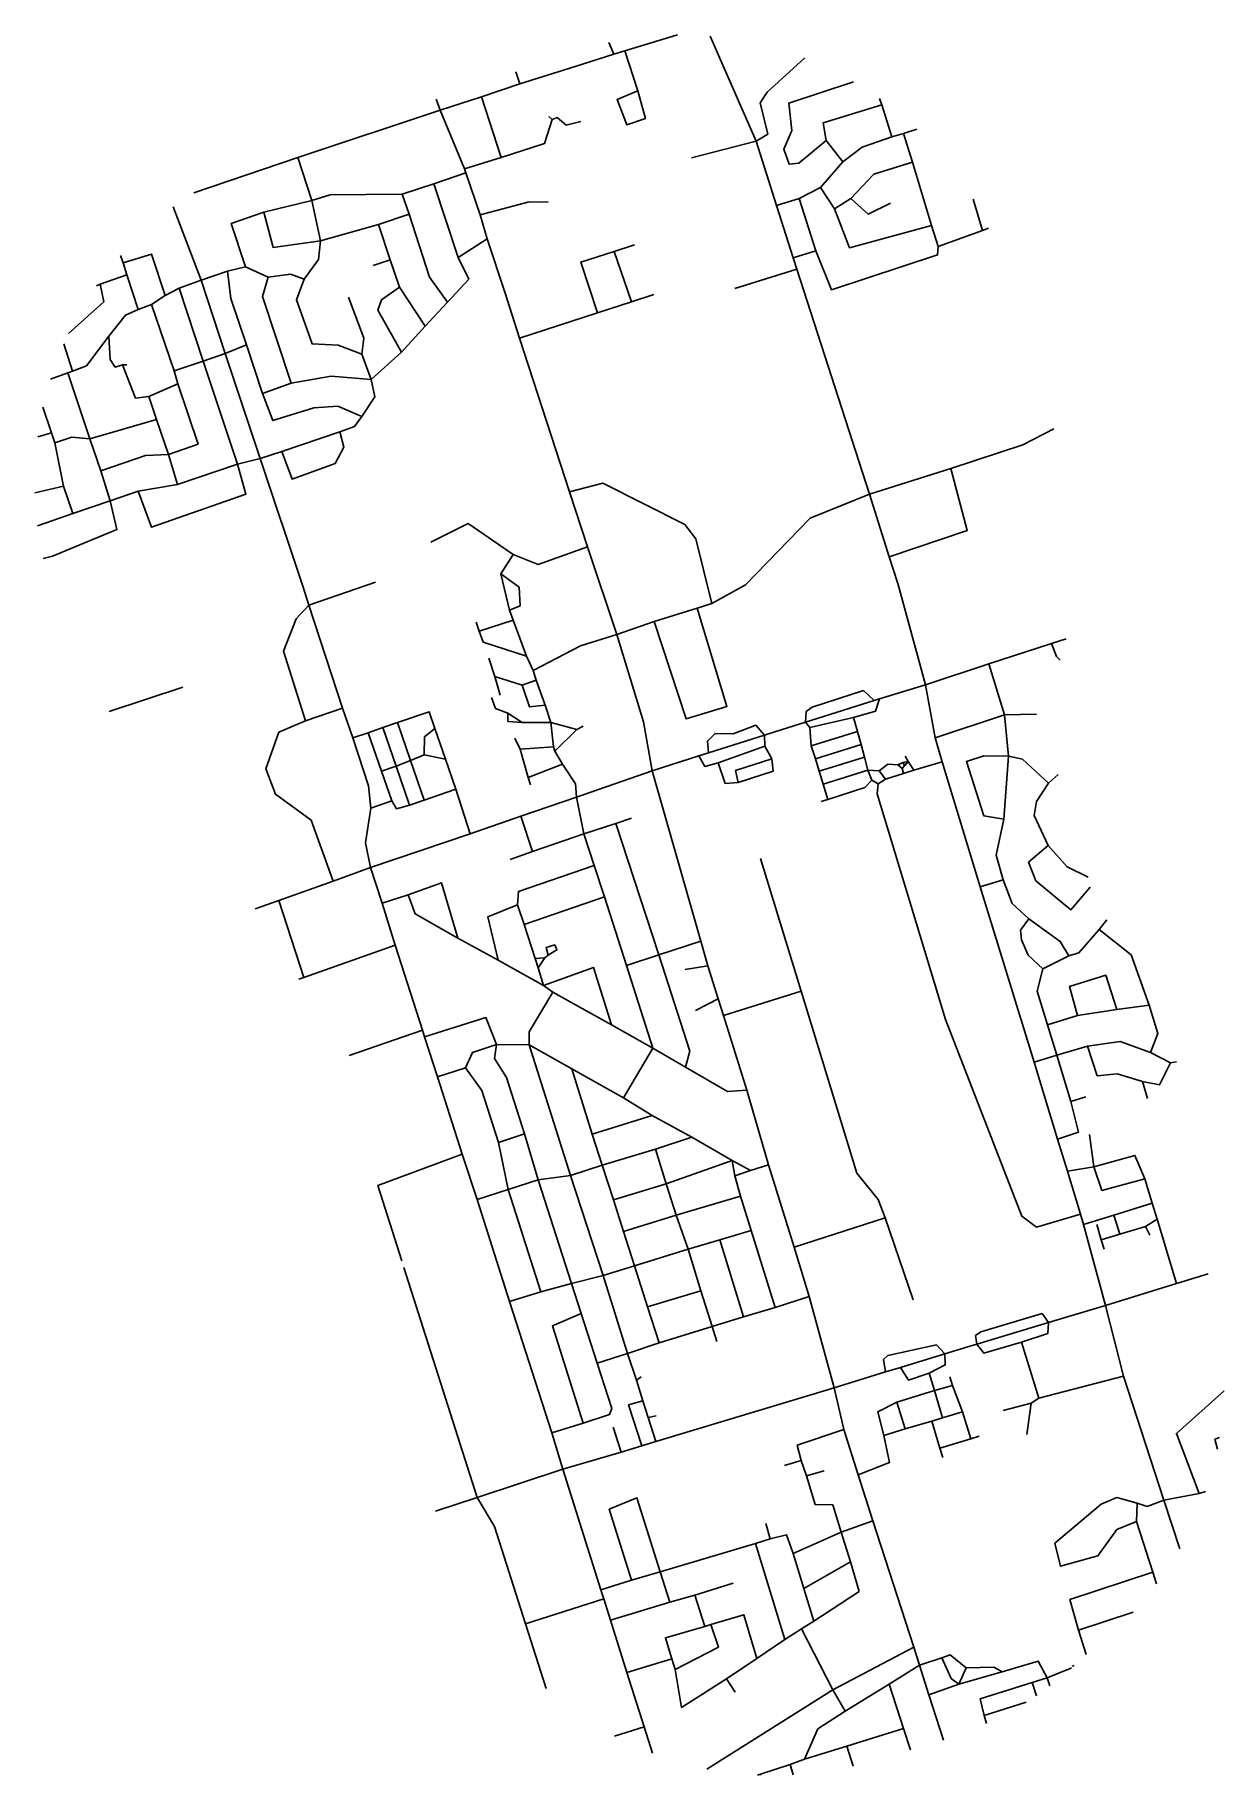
# Model space of a CAD drawing. Header units: metres. Extents: x 636553 to 640025, y 4844368 to 4849447.
import ezdxf

# ---------------------------------------------------------------- set-up
doc = ezdxf.new("R2010")
doc.units = ezdxf.units.M

msp = doc.modelspace()

# ---------------------------------------------------------------- linework, layer by layer
at = {"layer": 'ROADS'}
for points in [[(638242.6, 4849390.8), (638228, 4849424.8)], [(638275.5, 4849400.1), (638428.9, 4849447.1)], [(638585.6, 4849303.2), (638524.3, 4849443.5)], [(638129.8, 4849354.1), (638242.6, 4849390.8)], [(638242.6, 4849390.8), (638275.5, 4849400.1)], [(638275.5, 4849400.1), (638312.5, 4849283.8)], [(638658, 4849137), (638692.7, 4849157.5), (638670.3, 4849248.5), (638690.5, 4849279.6), (638800.2, 4849380.1)], [(637968.8, 4849303.5), (637956.6, 4849339.2)], [(637968.8, 4849303.5), (638129.8, 4849354.1)], [(637736.4, 4849227.3), (637857, 4849266.5)], [(637857, 4849266.5), (637968.8, 4849303.5)], [(637913.9, 4849089.1), (637857, 4849266.5)], [(638312.5, 4849283.8), (638335, 4849202.9), (638281.3, 4849183.9), (638252.3, 4849258.3), (638312.5, 4849283.8)], [(638658, 4849137), (638585.6, 4849303.2)], [(638863.2, 4849138.4), (638782.8, 4849072.5), (638754.7, 4849069.2), (638739.1, 4849113.2), (638762.7, 4849168.1), (638753.3, 4849247.6), (638942.7, 4849309.9)], [(637320.7, 4849088.7), (637736.4, 4849227.3)], [(637736.4, 4849227.3), (637724.3, 4849259.7)], [(637807.2, 4849056.2), (637736.4, 4849227.3)], [(638863.2, 4849138.4), (638853.7, 4849190.1), (639025.4, 4849243.1)], [(639018.2, 4849261), (639025.4, 4849243.1)], [(639025.4, 4849243.1), (639054.9, 4849149.3)], [(637913.9, 4849089.1), (638040.2, 4849129.8), (638063.1, 4849200.2)], [(638063.1, 4849200.2), (638052.9, 4849209)], [(638063.1, 4849200.2), (638077.2, 4849206.2), (638103.5, 4849183.2), (638146.8, 4849194)], [(639088.9, 4849159), (639127.5, 4849171.6)], [(638658, 4849137), (638469.8, 4849088.4)], [(638718.2, 4848948.9), (638658, 4849137)], [(638911, 4849076.5), (638863.2, 4849138.4)], [(638911, 4849076.5), (638967.6, 4849119.4), (639054.9, 4849149.3)], [(639054.9, 4849149.3), (639088.9, 4849159)], [(639114.4, 4849074.9), (639088.9, 4849159)], [(637016.7, 4848985.8), (637320.7, 4849088.7)], [(637360.9, 4848963.6), (637320.7, 4849088.7)], [(637807.2, 4849056.2), (637913.9, 4849089.1)], [(638845.8, 4849001.5), (638911, 4849076.5)], [(638934.6, 4848969.1), (639002.1, 4849040.3), (639114.4, 4849074.9)], [(639170.7, 4848891), (639114.4, 4849074.9)], [(637625.3, 4848982.1), (637717.4, 4849012.3)], [(637717.4, 4849012.3), (637811.1, 4849043.9)], [(637788.6, 4848797.6), (637717.4, 4849012.3)], [(637811.1, 4849043.9), (637807.2, 4849056.2)], [(637852.5, 4848921.7), (637811.1, 4849043.9)], [(637221.5, 4848929.9), (637360.9, 4848963.6)], [(637360.9, 4848963.6), (637414.9, 4848980.3), (637625.3, 4848982.1)], [(637386.9, 4848845.4), (637360.9, 4848963.6)], [(637645.1, 4848923.5), (637625.3, 4848982.1)], [(637852.5, 4848921.7), (637996, 4848960), (638051.3, 4848958.8)], [(638718.2, 4848948.9), (638784, 4848969.5)], [(638784, 4848969.5), (638845.8, 4849001.5)], [(638784, 4848969.5), (638833, 4848816.7)], [(638845.8, 4849001.5), (638887, 4848939.6)], [(638887, 4848939.6), (638934.6, 4848969.1)], [(638934.6, 4848969.1), (638985.4, 4848923.8), (639050.8, 4848955.4)], [(639319.4, 4848875.8), (639291.4, 4848966.9)], [(637037.9, 4848731), (636956.4, 4848944.8)], [(637167.2, 4848769.5), (637126.1, 4848896.5), (637221.5, 4848929.9)], [(637221.5, 4848929.9), (637248.5, 4848826.5), (637386.9, 4848845.4)], [(637555.8, 4848893.4), (637645.1, 4848923.5)], [(637757.4, 4848666.4), (637705.2, 4848740.2), (637645.1, 4848923.5)], [(637872.7, 4848851.6), (637852.5, 4848921.7)], [(638766.8, 4848796.2), (638718.2, 4848948.9)], [(638887, 4848939.6), (638930.9, 4848825.5), (639170.7, 4848891)], [(637386.9, 4848845.4), (637555.8, 4848893.4)], [(637590.3, 4848790.3), (637555.8, 4848893.4)], [(639189.9, 4848829.5), (639170.7, 4848891)], [(639189.9, 4848829.5), (639319.4, 4848875.8)], [(639319.4, 4848875.8), (639337.1, 4848883.2)], [(636933.2, 4848686.7), (636892.8, 4848807.3), (636810.4, 4848781.6)], [(637338.6, 4848733.8), (637380.5, 4848790.9), (637386.9, 4848845.4)], [(637788.6, 4848797.6), (637872.7, 4848851.6)], [(637924.9, 4848696.1), (637872.7, 4848851.6)], [(638194.8, 4848635.8), (638146.5, 4848783.6), (638244.1, 4848814.2)], [(638244.1, 4848814.2), (638303.7, 4848833.9)], [(638294.7, 4848668), (638244.1, 4848814.2)], [(638766.8, 4848796.2), (638833, 4848816.7)], [(638833, 4848816.7), (638877.9, 4848702.8), (639188.1, 4848804.8), (639189.9, 4848829.5)], [(636810.4, 4848781.6), (636802.3, 4848803)], [(636821.6, 4848746.6), (636810.4, 4848781.6)], [(637037.9, 4848731), (637114.8, 4848757.5)], [(637114.8, 4848757.5), (637167.2, 4848769.5)], [(637170.3, 4848542.1), (637125.1, 4848677.5), (637114.8, 4848757.5)], [(637167.2, 4848769.5), (637234.2, 4848739.7)], [(637590.3, 4848790.3), (637540.6, 4848774.2)], [(637617.3, 4848710.2), (637590.3, 4848790.3)], [(637757.4, 4848666.4), (637819.5, 4848733.9), (637788.6, 4848797.6)], [(638777.1, 4848763.1), (638595.8, 4848706.4)], [(638777.1, 4848763.1), (638766.8, 4848796.2)], [(638989.6, 4848106.5), (638777.1, 4848763.1)], [(636650.9, 4848575.1), (636753.9, 4848667.8), (636743.6, 4848719.2)], [(636732.3, 4848714), (636743.6, 4848719.2)], [(636743.6, 4848719.2), (636821.6, 4848746.6)], [(636854.8, 4848645.7), (636821.6, 4848746.6)], [(636933.2, 4848686.7), (636973.7, 4848707.3)], [(636973.7, 4848707.3), (637037.9, 4848731)], [(637044.3, 4848494.6), (636973.7, 4848707.3)], [(637108.5, 4848517.2), (637037.9, 4848731)], [(637300.7, 4848430.2), (637217.2, 4848683), (637234.2, 4848739.7)], [(637234.2, 4848739.7), (637299.3, 4848748.8), (637338.6, 4848733.8)], [(637507.3, 4848515.4), (637438.3, 4848541.7), (637361.9, 4848544.9), (637316.2, 4848673.2), (637338.6, 4848733.8)], [(637623.4, 4848520.6), (637553.7, 4848643.8), (637564.3, 4848673.9), (637617.3, 4848710.2)], [(637692.3, 4848596.4), (637617.3, 4848710.2)], [(636854.8, 4848645.7), (636893.4, 4848659.6)], [(636893.4, 4848659.6), (636933.2, 4848686.7)], [(636959.3, 4848465.9), (636893.4, 4848659.6)], [(637507.3, 4848515.4), (637513, 4848562), (637468.4, 4848681.3)], [(637692.3, 4848596.4), (637757.4, 4848666.4)], [(637968, 4848561.7), (637924.9, 4848696.1)], [(638194.8, 4848635.8), (638294.7, 4848668)], [(638294.7, 4848668), (638359.2, 4848689.3)], [(636769.2, 4848567.6), (636817, 4848628.6), (636854.8, 4848645.7)], [(637968, 4848561.7), (638194.8, 4848635.8)], [(636662.8, 4848465.4), (636703.2, 4848481.2), (636769.2, 4848567.6)], [(636809, 4848484), (636787.2, 4848477.4), (636772.9, 4848499.5), (636769.2, 4848567.6)], [(637623.4, 4848520.6), (637692.3, 4848596.4)], [(638113.3, 4848113), (637968, 4848561.7)], [(636662.8, 4848465.4), (636637.3, 4848545.2)], [(637044.3, 4848494.6), (637108.5, 4848517.2)], [(637108.5, 4848517.2), (637170.3, 4848542.1)], [(637210.8, 4848210.9), (637108.5, 4848517.2)], [(637217.5, 4848400.5), (637170.3, 4848542.1)], [(637534.4, 4848441.2), (637507.3, 4848515.4)], [(637534.4, 4848441.2), (637623.4, 4848520.6)], [(636598.2, 4848442.3), (636648.8, 4848460.2)], [(636648.8, 4848460.2), (636662.8, 4848465.4)], [(636713.4, 4848267.7), (636648.8, 4848460.2)], [(636885.3, 4848391.8), (636846.9, 4848386.1), (636809, 4848484)], [(636809, 4848484), (636821.7, 4848483.6)], [(636959.3, 4848465.9), (637044.3, 4848494.6)], [(636970.6, 4848428), (636959.3, 4848465.9)], [(637144.3, 4848193.6), (637044.3, 4848494.6)], [(637300.7, 4848430.2), (637418.1, 4848450.3), (637534.4, 4848441.2)], [(636885.3, 4848391.8), (636970.6, 4848428)], [(636942.9, 4848221.7), (637029.4, 4848252.6), (636970.6, 4848428)], [(637217.5, 4848400.5), (637300.7, 4848430.2)], [(637507.4, 4848332.6), (637436.9, 4848362.9), (637367.5, 4848358.2), (637247, 4848321), (637217.5, 4848400.5)], [(637507.4, 4848332.6), (637545.3, 4848390.7), (637534.4, 4848441.2)], [(636601.2, 4848285.5), (636576.4, 4848360.2)], [(636908.2, 4848323.9), (636885.3, 4848391.8)], [(636713.4, 4848267.7), (636908.2, 4848323.9)], [(636942.9, 4848221.7), (636908.2, 4848323.9)], [(637442.7, 4848288.2), (637486.3, 4848304.2), (637507.4, 4848332.6)], [(636561, 4848273.4), (636601.2, 4848285.5)], [(636611, 4848256.3), (636601.2, 4848285.5)], [(636611, 4848256.3), (636660.5, 4848272.5), (636713.4, 4848267.7)], [(636636.1, 4848130.2), (636611, 4848256.3)], [(636744.9, 4848174.2), (636713.4, 4848267.7)], [(637273.5, 4848230.6), (637303.8, 4848150.2), (637429.6, 4848196), (637455, 4848243.8), (637442.7, 4848288.2)], [(637273.5, 4848230.6), (637442.7, 4848288.2)], [(639226.5, 4848181), (639437, 4848250.2), (639527.6, 4848297)], [(636744.9, 4848174.2), (636876.2, 4848219), (636942.9, 4848221.7)], [(636969.4, 4848134.2), (636942.9, 4848221.7)], [(637144.3, 4848193.6), (637210.8, 4848210.9)], [(637210.8, 4848210.9), (637273.5, 4848230.6)], [(637334.9, 4847837.9), (637210.8, 4848210.9)], [(636773.1, 4848087.4), (636744.9, 4848174.2)], [(636854.3, 4848115.2), (636892.9, 4848010.4), (637169.1, 4848106.7), (637144.3, 4848193.6)], [(636969.4, 4848134.2), (637144.3, 4848193.6)], [(638989.6, 4848106.5), (639226.5, 4848181)], [(639046.9, 4847923.6), (639274.4, 4848000.6), (639226.5, 4848181)], [(636552.6, 4848110.7), (636636.1, 4848130.2)], [(636663.4, 4848050.3), (636636.1, 4848130.2)], [(636773.1, 4848087.4), (636854.3, 4848115.2)], [(636854.3, 4848115.2), (636969.4, 4848134.2)], [(638528.9, 4847787.7), (638482.5, 4847976.1), (638450.1, 4848017.4), (638210.9, 4848138.9), (638113.3, 4848113)], [(638166.4, 4847952.4), (638113.3, 4848113)], [(638627.4, 4847841.5), (638815.9, 4848036), (638989.6, 4848106.5)], [(639046.9, 4847923.6), (638989.6, 4848106.5)], [(636560.3, 4848014.4), (636663.4, 4848050.3)], [(636577.4, 4847918.7), (636604.1, 4847925.9), (636792.2, 4848002.8), (636773.1, 4848087.4)], [(636663.4, 4848050.3), (636773.1, 4848087.4)], [(637949.4, 4847930.3), (637817.7, 4848021.1), (637709.1, 4847966.2)], [(638166.4, 4847952.4), (638022.4, 4847901.6), (637949.4, 4847930.3)], [(638251.6, 4847697.3), (638166.4, 4847952.4)], [(637913, 4847874.2), (637949.4, 4847930.3)], [(639071.5, 4847845.9), (639046.9, 4847923.6)], [(637352.8, 4847782), (637547, 4847850)], [(637938.4, 4847767.9), (637913, 4847874.2)], [(637938.4, 4847767.9), (637969.3, 4847780.2), (637966.1, 4847834.8), (637913, 4847874.2)], [(638528.9, 4847787.7), (638627.4, 4847841.5)], [(639077.1, 4847828.5), (639071.5, 4847845.9)], [(637352.8, 4847782), (637334.9, 4847837.9)], [(639152.3, 4847549.8), (639077.1, 4847828.5)], [(637342.6, 4847444.9), (637278.9, 4847647.8), (637315.8, 4847742.1), (637352.8, 4847782)], [(637451.2, 4847481.6), (637352.8, 4847782)], [(637948.6, 4847739.1), (637849.5, 4847706.5)], [(637948.6, 4847739.1), (637938.4, 4847767.9)], [(637987.6, 4847634), (637948.6, 4847739.1)], [(638360.8, 4847734.3), (638454, 4847451.1), (638573.1, 4847487), (638486.3, 4847773.9)], [(638360.8, 4847734.3), (638486.3, 4847773.9)], [(638486.3, 4847773.9), (638528.9, 4847787.7)], [(637849.5, 4847706.5), (637841, 4847732.5)], [(637849.5, 4847706.5), (637861.5, 4847674.6), (637987.6, 4847634)], [(638251.6, 4847697.3), (638146, 4847664.2), (638007.3, 4847592.2)], [(638251.6, 4847697.3), (638360.8, 4847734.3)], [(638354.5, 4847299), (638329.7, 4847442.1), (638251.6, 4847697.3)], [(639337.2, 4847611.5), (639521, 4847670.5)], [(639521, 4847670.5), (639563.3, 4847684.3)], [(639546.1, 4847622.2), (639535.3, 4847632.8), (639521, 4847670.5)], [(637877.7, 4847627.9), (637895.1, 4847574.5)], [(638007.3, 4847592.2), (637987.6, 4847634)], [(638016.6, 4847563.3), (638007.3, 4847592.2)], [(639152.3, 4847549.8), (639337.2, 4847611.5)], [(639383.2, 4847462.3), (639337.2, 4847611.5)], [(636770, 4847472.1), (636985.1, 4847542.8)], [(637895.1, 4847574.5), (637911.3, 4847519.6)], [(637974.9, 4847549.2), (637895.1, 4847574.5)], [(638016.6, 4847563.3), (637974.9, 4847549.2)], [(637974.9, 4847549.2), (637996.5, 4847485.4), (638042.1, 4847490.9)], [(638042.1, 4847490.9), (638016.6, 4847563.3)], [(639018.8, 4847509.1), (639152.3, 4847549.8)], [(639180.8, 4847395.3), (639152.3, 4847549.8)], [(637933.7, 4847467.1), (637897.4, 4847481.2), (637886.1, 4847512.9)], [(638059.4, 4847439.6), (638042.1, 4847490.9)], [(638802.2, 4847440.8), (638804.8, 4847471.7), (638822, 4847484.4), (638971.4, 4847533.1), (639002.6, 4847504.3)], [(638802.2, 4847440.8), (639002.6, 4847504.3)], [(638942.3, 4847454.9), (639006.5, 4847472.8), (639018.8, 4847509.1)], [(639002.6, 4847504.3), (639018.8, 4847509.1)], [(637423.7, 4846977), (637358.9, 4847155.2), (637255.7, 4847231.1), (637227.1, 4847304.9), (637265, 4847411.6), (637342.6, 4847444.9)], [(637342.6, 4847444.9), (637451.2, 4847481.6)], [(637481.3, 4847394.9), (637451.2, 4847481.6)], [(637611.2, 4847440), (637568.2, 4847425.1)], [(637720.3, 4847422.3), (637703.4, 4847471.3), (637611.2, 4847440)], [(637649.3, 4847329.2), (637611.2, 4847440)], [(637975.6, 4847440.1), (637933.5, 4847443.1), (637933.7, 4847467.1)], [(637975.6, 4847440.1), (637933.7, 4847467.1)], [(638059.4, 4847439.6), (637975.6, 4847440.1)], [(638066.5, 4847369.3), (638059.4, 4847439.6)], [(638059.4, 4847439.6), (638135.1, 4847419.6)], [(638750.3, 4847424.4), (638802.2, 4847440.8)], [(638802.2, 4847440.8), (638814.9, 4847425.3)], [(638814.9, 4847425.3), (638942.3, 4847454.9)], [(638942.3, 4847454.9), (638954.2, 4847413.6)], [(639180.8, 4847395.3), (639383.2, 4847462.3)], [(639383.2, 4847462.3), (639476.7, 4847464.2)], [(639395.1, 4847341.6), (639383.2, 4847462.3)], [(637525.7, 4847410.3), (637481.3, 4847394.9)], [(637533.3, 4847190.1), (637527.2, 4847255.2), (637481.3, 4847394.9)], [(637568.2, 4847425.1), (637525.7, 4847410.3)], [(637564.8, 4847297.8), (637525.7, 4847410.3)], [(637607.1, 4847312.6), (637568.2, 4847425.1)], [(637689, 4847345.7), (637690, 4847397.7), (637720.3, 4847422.3)], [(637751.4, 4847332.5), (637720.3, 4847422.3)], [(637969, 4847361.8), (637954.2, 4847393.9)], [(638070.8, 4847356.4), (638135.1, 4847419.6)], [(638135.1, 4847419.6), (638153.8, 4847429)], [(638519.5, 4847351.5), (638516, 4847385.9), (638538.5, 4847408.3), (638590.8, 4847406.8), (638657.9, 4847432.2), (638683.1, 4847403.2)], [(638519.5, 4847351.5), (638683.1, 4847403.2)], [(638683.1, 4847403.2), (638737.3, 4847420.2)], [(638683.8, 4847371.4), (638683.1, 4847403.2)], [(638737.3, 4847420.2), (638750.3, 4847424.4)], [(638819.4, 4847372.2), (638814.9, 4847425.3)], [(638819.4, 4847372.2), (638954.2, 4847413.6)], [(638954.2, 4847413.6), (638964.5, 4847375.3)], [(639201, 4847325.3), (639180.8, 4847395.3)], [(637649.3, 4847329.2), (637689, 4847345.7)], [(637751.4, 4847332.5), (637689, 4847345.7)], [(637781.4, 4847245.4), (637751.4, 4847332.5)], [(637969, 4847361.8), (638066.5, 4847369.3)], [(637993.2, 4847279.3), (637969, 4847361.8)], [(638070.8, 4847356.4), (638066.5, 4847369.3)], [(638093.4, 4847318.2), (638070.8, 4847356.4)], [(638354.5, 4847299), (638490.8, 4847342.3)], [(638490.8, 4847342.3), (638519.5, 4847351.5)], [(638490.8, 4847342.3), (638508.3, 4847312), (638547.9, 4847322.5)], [(638547.9, 4847322.5), (638683.8, 4847371.4)], [(638605.6, 4847264.8), (638598.3, 4847300.1), (638704.5, 4847333.6)], [(638605.6, 4847264.8), (638708.2, 4847298), (638704.5, 4847333.6)], [(638704.5, 4847333.6), (638683.8, 4847371.4)], [(638831.3, 4847333.8), (638819.4, 4847372.2)], [(638831.3, 4847333.8), (638964.5, 4847375.3)], [(638842.3, 4847297.5), (638831.3, 4847333.8)], [(638842.3, 4847297.5), (638974.2, 4847338.7)], [(638964.5, 4847375.3), (638974.2, 4847338.7)], [(638974.2, 4847338.7), (638984.4, 4847300.7)], [(639102.2, 4847326.6), (639093.5, 4847341.8)], [(639381.1, 4847157.9), (639322.6, 4847167.8), (639272.3, 4847326), (639322.9, 4847342.9), (639395.1, 4847341.6)], [(639381.1, 4847157.9), (639395.1, 4847341.6)], [(639511.7, 4847263.3), (639436.1, 4847332.9), (639395.1, 4847341.6)], [(637564.8, 4847297.8), (637607.1, 4847312.6)], [(637594.9, 4847211.2), (637564.8, 4847297.8)], [(637649.3, 4847329.2), (637607.1, 4847312.6)], [(637646.5, 4847198.6), (637607.1, 4847312.6)], [(637689.2, 4847213.4), (637649.3, 4847329.2)], [(638093.4, 4847318.2), (637993.2, 4847279.3)], [(638134.3, 4847222.3), (638131.3, 4847261), (638093.4, 4847318.2)], [(638134.3, 4847222.3), (638354.5, 4847299)], [(638497.1, 4846801.9), (638354.5, 4847299)], [(638547.9, 4847322.5), (638568, 4847261.6), (638605.6, 4847264.8)], [(638854, 4847259.7), (638842.3, 4847297.5)], [(638854, 4847259.7), (638984.4, 4847300.7)], [(638984.4, 4847300.7), (638996.1, 4847271.6)], [(639017.2, 4847298.7), (638984.4, 4847300.7)], [(639017.2, 4847298.7), (639042.9, 4847318.7), (639071.6, 4847316.3)], [(639035.7, 4847274.4), (639017.2, 4847298.7)], [(639035.7, 4847274.4), (639088.1, 4847290.9)], [(639071.6, 4847316.3), (639087.1, 4847323.2)], [(639084.3, 4847305.7), (639071.6, 4847316.3)], [(639084.3, 4847305.7), (639091.7, 4847313.5)], [(639088.1, 4847290.9), (639084.3, 4847305.7)], [(639087.1, 4847323.2), (639102.2, 4847326.6)], [(639091.7, 4847313.5), (639087.1, 4847323.2)], [(639088.1, 4847290.9), (639118.8, 4847300.6)], [(639091.7, 4847313.5), (639102.2, 4847326.6)], [(639118.8, 4847300.6), (639102.2, 4847326.6)], [(639118.8, 4847300.6), (639201, 4847325.3)], [(639312.7, 4846960.6), (639201, 4847325.3)], [(639511.7, 4847263.3), (639540.4, 4847287.9)], [(637781.4, 4847245.4), (637689.2, 4847213.4)], [(637824, 4847115), (637781.4, 4847245.4)], [(637999.5, 4847258.3), (637993.2, 4847279.3)], [(638868, 4847215.6), (638854, 4847259.7)], [(638868, 4847215.6), (638975.2, 4847250.1), (638996.1, 4847271.6)], [(638996.1, 4847271.6), (639014.2, 4847260.8)], [(639605, 4846005.2), (639476.6, 4845967.5), (639434.3, 4845998.8), (639211.2, 4846572.8), (639011.6, 4847231.8), (639014.2, 4847260.8)], [(639014.2, 4847260.8), (639035.7, 4847274.4)], [(639510.4, 4847081.3), (639470.3, 4847168.5), (639476.3, 4847209.6), (639511.7, 4847263.3)], [(637532.5, 4847016.4), (637518.3, 4847088.5), (637533.3, 4847190.1)], [(637533.3, 4847190.1), (637594.9, 4847211.2)], [(637646.5, 4847198.6), (637608.9, 4847188.4), (637594.9, 4847211.2)], [(637689.2, 4847213.4), (637646.5, 4847198.6)], [(637971.5, 4847166.4), (638134.3, 4847222.3)], [(638154.9, 4847114.8), (638134.3, 4847222.3)], [(638868, 4847215.6), (638847.8, 4847209.1)], [(637824, 4847115), (637971.5, 4847166.4)], [(638005.8, 4847063.2), (637971.5, 4847166.4)], [(638154.9, 4847114.8), (638248.9, 4847145.4)], [(638248.9, 4847145.4), (638294.2, 4847161.2)], [(638374.3, 4846761.8), (638248.9, 4847145.4)], [(639379.1, 4846980.9), (639358.8, 4847052.5), (639381.1, 4847157.9)], [(637532.5, 4847016.4), (637824, 4847115)], [(638005.8, 4847063.2), (638154.9, 4847114.8)], [(638185.1, 4847022.8), (638154.9, 4847114.8)], [(639633.1, 4846959.7), (639577.1, 4846893.4), (639474.8, 4846977.6), (639453.5, 4847032.2), (639510.4, 4847081.3)], [(639627.4, 4846988.2), (639566.5, 4847018.3), (639510.4, 4847081.3)], [(637940.4, 4847039.8), (638005.8, 4847063.2)], [(638790.2, 4846656.1), (638671.5, 4847043)], [(637264.9, 4846920.2), (637423.7, 4846977)], [(637423.7, 4846977), (637532.5, 4847016.4)], [(637566.5, 4846913), (637532.5, 4847016.4)], [(637961.9, 4846908.2), (637964.2, 4846947.1), (638185.1, 4847022.8)], [(638215.2, 4846931.6), (638185.1, 4847022.8)], [(639312.7, 4846960.6), (639379.1, 4846980.9)], [(639454.6, 4846867.2), (639405.9, 4846911.3), (639379.1, 4846980.9)], [(637566.5, 4846913), (637643, 4846937.4)], [(637643, 4846937.4), (637740, 4846972.2), (637787.9, 4846811)], [(637643, 4846937.4), (637663.1, 4846881.8), (637787.9, 4846811)], [(637980.8, 4846850.9), (638215.2, 4846931.6)], [(638280.3, 4846730.9), (638215.2, 4846931.6)], [(639470.3, 4846448.5), (639312.7, 4846960.6)], [(637196.1, 4846896.5), (637264.9, 4846920.2)], [(637337.5, 4846696), (637264.9, 4846920.2)], [(637604.8, 4846789.7), (637566.5, 4846913)], [(637905.5, 4846746.4), (637874.8, 4846872.4), (637961.9, 4846908.2)], [(637980.8, 4846850.9), (637961.9, 4846908.2)], [(638013.3, 4846751.5), (637980.8, 4846850.9)], [(639495.4, 4846720.9), (639452, 4846761.2), (639432.8, 4846805.8), (639430.4, 4846833.8), (639454.6, 4846867.2)], [(639570.9, 4846759.3), (639546.3, 4846800.9), (639454.6, 4846867.2)], [(639570.9, 4846759.3), (639600.6, 4846767.9), (639660, 4846835.9)], [(639660, 4846835.9), (639681.8, 4846864.3)], [(639805.7, 4846614.6), (639752.7, 4846761.6), (639660, 4846835.9)], [(637337.5, 4846696), (637604.8, 4846789.7)], [(637684, 4846542.4), (637604.8, 4846789.7)], [(637787.9, 4846811), (637905.5, 4846746.4)], [(638051.4, 4846761), (638076.6, 4846776.5), (638070.5, 4846791.2), (638045.1, 4846783), (638051.4, 4846761)], [(638374.3, 4846761.8), (638497.1, 4846801.9)], [(638517.5, 4846729.9), (638497.1, 4846801.9)], [(637905.5, 4846746.4), (638037.3, 4846672.5)], [(638013.3, 4846751.5), (638041.6, 4846753.5)], [(638022.3, 4846723.8), (638013.3, 4846751.5)], [(638022.3, 4846723.8), (638041.6, 4846753.5)], [(638037.3, 4846672.5), (638022.3, 4846723.8)], [(638037.3, 4846672.5), (638183.5, 4846725.2), (638235.7, 4846558.1)], [(638041.6, 4846753.5), (638051.4, 4846761)], [(638280.3, 4846730.9), (638374.3, 4846761.8)], [(638357, 4846489.8), (638280.3, 4846730.9)], [(638452.5, 4846434), (638464.9, 4846481.2), (638374.3, 4846761.8)], [(638517.5, 4846729.9), (638451.4, 4846718.9)], [(638547.9, 4846633.1), (638517.5, 4846729.9)], [(639495.4, 4846720.9), (639570.9, 4846759.3)], [(637323.1, 4846691.2), (637337.5, 4846696)], [(638037.3, 4846672.5), (638064.6, 4846653)], [(639509.3, 4846557.2), (639479.1, 4846655.6), (639495.4, 4846720.9)], [(639596.3, 4846584.8), (639573, 4846669.4), (639678.7, 4846702.3), (639711.6, 4846601.9)], [(637995.9, 4846499.7), (637996.2, 4846536.7), (638064.6, 4846653)], [(638064.6, 4846653), (638235.7, 4846558.1)], [(638547.9, 4846633.1), (638480.9, 4846599.3)], [(638562.9, 4846585), (638547.9, 4846633.1)], [(638562.9, 4846585), (638790.2, 4846656.1)], [(639034.9, 4845994.5), (639014.5, 4846048.1), (638952.7, 4846125), (638790.2, 4846656.1)], [(637900.5, 4846500), (637869.6, 4846578.9), (637690.4, 4846523)], [(638630.7, 4846367.2), (638562.9, 4846585)], [(639509.3, 4846557.2), (639596.3, 4846584.8)], [(639596.3, 4846584.8), (639711.6, 4846601.9)], [(639711.6, 4846601.9), (639805.7, 4846614.6)], [(639809.6, 4846476.6), (639830.6, 4846532), (639805.7, 4846614.6)], [(637470.5, 4846468.1), (637684, 4846542.4)], [(637690.4, 4846523), (637684, 4846542.4)], [(637727.8, 4846406), (637690.4, 4846523)], [(638235.7, 4846558.1), (638357, 4846489.8)], [(639536.1, 4846468.7), (639509.3, 4846557.2)], [(637809.5, 4846432), (637830.6, 4846476.7), (637900.5, 4846500)], [(637982.1, 4846239.5), (637929.6, 4846403.5), (637894.7, 4846458.9), (637900.5, 4846500)], [(637900.5, 4846500), (637995.9, 4846499.7)], [(638116.7, 4846117.9), (637995.9, 4846499.7)], [(637995.9, 4846499.7), (638120.4, 4846429.2)], [(638270.7, 4846344.3), (638357, 4846489.8)], [(638357, 4846489.8), (638452.5, 4846434)], [(639470.3, 4846448.5), (639536.1, 4846468.7)], [(639536.1, 4846468.7), (639625.3, 4846495.3)], [(639576.9, 4846334.2), (639536.1, 4846468.7)], [(639625.3, 4846495.3), (639721.4, 4846509), (639809.6, 4846476.6)], [(639625.3, 4846495.3), (639654.2, 4846408.8), (639712, 4846414.9), (639785.8, 4846392.5)], [(639809.6, 4846476.6), (639867.9, 4846446.7)], [(637727.8, 4846406), (637809.5, 4846432)], [(637906.5, 4846214.1), (637857.2, 4846366.2), (637809.5, 4846432)], [(638179.7, 4846239), (638120.4, 4846429.2)], [(638120.4, 4846429.2), (638270.7, 4846344.3)], [(638452.5, 4846434), (638574.7, 4846363.2), (638630.7, 4846367.2)], [(639538.1, 4846223.8), (639470.3, 4846448.5)], [(639785.8, 4846392.5), (639835.4, 4846382.1), (639867.9, 4846446.7)], [(639867.9, 4846446.7), (639885.4, 4846449.7)], [(637800.3, 4846180.2), (637727.8, 4846406)], [(638694.8, 4846149.4), (638630.7, 4846367.2)], [(639785.8, 4846392.5), (639800.6, 4846342.5)], [(638270.7, 4846344.3), (638354.6, 4846293.2)], [(639538.1, 4846223.8), (639599.4, 4846244.8), (639576.9, 4846334.2)], [(639576.9, 4846334.2), (639621, 4846347.5)], [(638179.7, 4846239), (638354.6, 4846293.2)], [(638354.6, 4846293.2), (638470.4, 4846229.3)], [(637906.5, 4846214.1), (637982.1, 4846239.5)], [(638022.2, 4846105.2), (637982.1, 4846239.5)], [(638209.1, 4846147.6), (638179.7, 4846239)], [(638364.4, 4846194.4), (638470.4, 4846229.3)], [(638470.4, 4846229.3), (638588.4, 4846161.4)], [(639567, 4846130.2), (639538.1, 4846223.8)], [(639644.5, 4846142.7), (639631.4, 4846237.2)], [(637624.2, 4845868.4), (637553.9, 4846088.7), (637800.3, 4846180.2)], [(637843.5, 4846047.9), (637800.3, 4846180.2)], [(637934.4, 4846076.6), (637906.5, 4846214.1)], [(638209.1, 4846147.6), (638364.4, 4846194.4)], [(638395.8, 4846093.9), (638364.4, 4846194.4)], [(639644.5, 4846142.7), (639764, 4846176.6), (639792.6, 4846108)], [(638022.2, 4846105.2), (638116.7, 4846117.9)], [(638116.7, 4846117.9), (638209.1, 4846147.6)], [(638211.8, 4845825.6), (638116.7, 4846117.9)], [(638241.9, 4846047.1), (638209.1, 4846147.6)], [(638395.8, 4846093.9), (638588.4, 4846161.4)], [(638588.4, 4846161.4), (638595.7, 4846116.6)], [(638588.4, 4846161.4), (638642, 4846132.4)], [(638595.7, 4846116.6), (638642, 4846132.4)], [(638595.7, 4846116.6), (638612.7, 4846057.9)], [(638642, 4846132.4), (638694.8, 4846149.4)], [(638769.6, 4845908.7), (638694.8, 4846149.4)], [(639567, 4846130.2), (639644.5, 4846142.7)], [(639605, 4846005.2), (639567, 4846130.2)], [(639644.5, 4846142.7), (639667.9, 4846074.5), (639792.6, 4846108)], [(637843.5, 4846047.9), (637934.4, 4846076.6)], [(637934.4, 4846076.6), (638022.2, 4846105.2)], [(638029.5, 4845778.3), (637934.4, 4846076.6)], [(638119.5, 4845802.9), (638022.2, 4846105.2)], [(638241.9, 4846047.1), (638395.8, 4846093.9)], [(638424.7, 4846002.5), (638395.8, 4846093.9)], [(639814.4, 4846036.7), (639792.6, 4846108)], [(637938.7, 4845750.1), (637843.5, 4846047.9)], [(638271.5, 4845954.7), (638241.9, 4846047.1)], [(638424.7, 4846002.5), (638612.7, 4846057.9)], [(638612.7, 4846057.9), (638643.9, 4845957.4)], [(639702.9, 4846001.7), (639814.4, 4846036.7)], [(639828.6, 4845990.8), (639814.4, 4846036.7)], [(638271.5, 4845954.7), (638424.7, 4846002.5)], [(638460, 4845903.1), (638424.7, 4846002.5)], [(638769.6, 4845908.7), (639034.9, 4845994.5)], [(639116.5, 4845755), (639034.9, 4845994.5)], [(639613.9, 4845975.3), (639605, 4846005.2)], [(639613.9, 4845975.3), (639702.9, 4846001.7)], [(639678, 4845738.2), (639613.9, 4845975.3)], [(639652.8, 4845975.2), (639665.9, 4845930.3)], [(639719.7, 4845946.5), (639702.9, 4846001.7)], [(639719.7, 4845946.5), (639794.8, 4845969)], [(639794.8, 4845969), (639828.6, 4845990.8)], [(639794.8, 4845969), (639807.5, 4845944)], [(639885.5, 4845802.9), (639828.6, 4845990.8)], [(638303.4, 4845854.2), (638271.5, 4845954.7)], [(638460, 4845903.1), (638552.1, 4845929.8)], [(638552.1, 4845929.8), (638643.9, 4845957.4)], [(638621.3, 4845705), (638552.1, 4845929.8)], [(638643.9, 4845957.4), (638713.5, 4845732.7)], [(639665.9, 4845930.3), (639719.7, 4845946.5)], [(639665.9, 4845930.3), (639673.9, 4845903)], [(638303.4, 4845854.2), (638460, 4845903.1)], [(638496.7, 4845781.7), (638460, 4845903.1)], [(638813.6, 4845764.5), (638769.6, 4845908.7)], [(637844.4, 4845177.9), (637630.2, 4845849.5)], [(638119.5, 4845802.9), (638211.8, 4845825.6)], [(638211.8, 4845825.6), (638303.4, 4845854.2)], [(638282.4, 4845598.8), (638211.8, 4845825.6)], [(638341.1, 4845734.9), (638303.4, 4845854.2)], [(639885.5, 4845802.9), (639977.7, 4845830.9)], [(637938.7, 4845750.1), (638029.5, 4845778.3)], [(638029.5, 4845778.3), (638119.5, 4845802.9)], [(638147.1, 4845715.4), (638119.5, 4845802.9)], [(638341.1, 4845734.9), (638496.7, 4845781.7)], [(638529.8, 4845677.3), (638496.7, 4845781.7)], [(638713.5, 4845732.7), (638813.6, 4845764.5)], [(638885.9, 4845498), (638813.6, 4845764.5)], [(639678, 4845738.2), (639885.5, 4845802.9)], [(638061.9, 4845366.8), (637938.7, 4845750.1)], [(638153.1, 4845395.5), (638063.8, 4845678.9), (638147.1, 4845715.4)], [(638194.5, 4845570.2), (638147.1, 4845715.4)], [(638374.9, 4845629.5), (638341.1, 4845734.9)], [(638621.3, 4845705), (638713.5, 4845732.7)], [(639302.3, 4845625.5), (639298.7, 4845650.8), (639314.1, 4845661.5), (639493.2, 4845714.9), (639511.5, 4845689.3)], [(639511.5, 4845689.3), (639678, 4845738.2)], [(639730.9, 4845532.6), (639678, 4845738.2)], [(638374.9, 4845629.5), (638529.8, 4845677.3)], [(638529.8, 4845677.3), (638621.3, 4845705)], [(638543.1, 4845633.6), (638529.8, 4845677.3)], [(639302.3, 4845625.5), (639511.5, 4845689.3)], [(639432.7, 4845631.7), (639509.7, 4845656.3), (639511.5, 4845689.3)], [(638282.4, 4845598.8), (638374.9, 4845629.5)], [(639036, 4845544.5), (639030.3, 4845581.1), (639042.4, 4845592.3), (639184.6, 4845623.4), (639209.5, 4845597.1)], [(639209.5, 4845597.1), (639266.5, 4845614.7)], [(639266.5, 4845614.7), (639279.2, 4845618.7)], [(639279.2, 4845618.7), (639302.3, 4845625.5)], [(639302.3, 4845625.5), (639322.6, 4845599.1), (639432.7, 4845631.7)], [(639483.6, 4845467.9), (639432.7, 4845631.7)], [(638153.1, 4845395.5), (638230.5, 4845419.9), (638237.5, 4845438), (638194.5, 4845570.2)], [(638194.5, 4845570.2), (638282.4, 4845598.8)], [(638308.8, 4845520.2), (638282.4, 4845598.8)], [(639036, 4845544.5), (639080.1, 4845557.6)], [(639080.1, 4845557.6), (639209.5, 4845597.1)], [(639080.1, 4845557.6), (639102.7, 4845520.7), (639163.5, 4845540.9)], [(639163.5, 4845540.9), (639210.6, 4845565.3), (639209.5, 4845597.1)], [(638308.8, 4845520.2), (638322.4, 4845530.3)], [(638327.3, 4845460), (638308.8, 4845520.2)], [(638885.9, 4845498), (639036, 4845544.5)], [(639178.6, 4845490), (639163.5, 4845540.9)], [(639231.4, 4845505.3), (639178.6, 4845490)], [(639231.4, 4845505.3), (639224.2, 4845530.3)], [(639260.8, 4845428.3), (639231.4, 4845505.3)], [(639730.9, 4845532.6), (639483.6, 4845467.9)], [(639848.7, 4845170.2), (639730.9, 4845532.6)], [(638327.3, 4845460), (638286.1, 4845448.3), (638324.6, 4845328.6)], [(638343, 4845411.3), (638327.3, 4845460)], [(638365.3, 4845341.9), (638885.9, 4845498)], [(638914.8, 4845376.6), (638885.9, 4845498)], [(639030.7, 4845359), (639013.3, 4845428), (639069.4, 4845456)], [(639069.4, 4845456), (639178.6, 4845490)], [(639093.6, 4845378.1), (639069.4, 4845456)], [(639202.4, 4845410.5), (639178.6, 4845490)], [(639461.1, 4845453.2), (639379.2, 4845431.8)], [(639448.4, 4845362.1), (639461.1, 4845453.2)], [(639483.6, 4845467.9), (639461.1, 4845453.2)], [(639951.2, 4845190.1), (639885.2, 4845364.9), (640024.7, 4845489)], [(638343, 4845411.3), (638366.4, 4845416.8)], [(638365.3, 4845341.9), (638343, 4845411.3)], [(639171.2, 4845401.2), (639202.4, 4845410.5)], [(639202.4, 4845410.5), (639260.8, 4845428.3)], [(639284.8, 4845349.4), (639260.8, 4845428.3)], [(638061.9, 4845366.8), (638153.1, 4845395.5)], [(638094.4, 4845260.4), (638061.9, 4845366.8)], [(638264.7, 4845310.7), (638241.3, 4845382.9)], [(638789.6, 4845285.9), (638778.3, 4845330.8), (638914.8, 4845376.6)], [(638956.2, 4845244.7), (638914.8, 4845376.6)], [(638956.2, 4845244.7), (639047.8, 4845280.4), (639030.7, 4845359)], [(639030.7, 4845359), (639093.6, 4845378.1)], [(639093.6, 4845378.1), (639171.2, 4845401.2)], [(639171.2, 4845401.2), (639195, 4845322.5)], [(639284.8, 4845349.4), (639309.2, 4845356.9)], [(640005, 4845319), (639997.4, 4845347.9), (640011.1, 4845353.4)], [(638094.4, 4845260.4), (638264.7, 4845310.7)], [(638264.7, 4845310.7), (638324.6, 4845328.6)], [(638324.6, 4845328.6), (638365.3, 4845341.9)], [(639195, 4845322.5), (639284.8, 4845349.4)], [(639195, 4845322.5), (639203.3, 4845294.4)], [(637844.4, 4845177.9), (638094.4, 4845260.4)], [(638204.6, 4844908.4), (638094.4, 4845260.4)], [(638789.6, 4845285.9), (638741.3, 4845271.1)], [(638805.3, 4845241.3), (638789.6, 4845285.9)], [(638805.3, 4845241.3), (638856.6, 4845256.2)], [(638906.4, 4845077.1), (638882.2, 4845156.7), (638830.6, 4845157.7), (638805.3, 4845241.3)], [(638998.5, 4845109.8), (638956.2, 4845244.7)], [(637722.3, 4845138.4), (637844.4, 4845177.9)], [(637985.4, 4844809.4), (637894.6, 4845093.9), (637844.4, 4845177.9)], [(638294.3, 4844937), (638229.7, 4845143.8), (638310.4, 4845177.3), (638378.2, 4844961.5)], [(639768.7, 4845107.7), (639711.3, 4845084.7), (639655.9, 4845007.7), (639546.7, 4844977.7), (639530.4, 4845044.4), (639665.2, 4845158.9), (639711.3, 4845177.7), (639770.3, 4845161.8)], [(639768.7, 4845107.7), (639770.3, 4845161.8)], [(639770.3, 4845161.8), (639800.2, 4845152.3), (639848.7, 4845170.2)], [(639848.7, 4845170.2), (639951.2, 4845190.1)], [(639894.7, 4845028.5), (639848.7, 4845170.2)], [(639951.2, 4845190.1), (639970.3, 4845195.8)], [(638699.7, 4845057.3), (638686.2, 4845102.1)], [(638906.4, 4845077.1), (638998.5, 4845109.8)], [(639119.1, 4844741.3), (638998.5, 4845109.8)], [(639816.4, 4844960.6), (639768.7, 4845107.7)], [(638656.8, 4845043.6), (638699.7, 4845057.3)], [(638699.7, 4845057.3), (638747.1, 4845069.2), (638766.4, 4845014.5)], [(638766.4, 4845014.5), (638906.4, 4845077.1)], [(638933.5, 4844990.6), (638906.4, 4845077.1)], [(638378.2, 4844961.5), (638656.8, 4845043.6)], [(638742, 4844764.1), (638656.8, 4845043.6)], [(638797.2, 4844912.1), (638766.4, 4845014.5)], [(638294.3, 4844937), (638378.2, 4844961.5)], [(638406.7, 4844873), (638378.2, 4844961.5)], [(638797.2, 4844912.1), (638933.5, 4844990.6)], [(638826.4, 4844817.6), (638958.7, 4844904), (638933.5, 4844990.6)], [(639599.7, 4844790.6), (639574.1, 4844880.2), (639816.4, 4844960.6)], [(639827.4, 4844925.8), (639816.4, 4844960.6)], [(638204.6, 4844908.4), (638294.3, 4844937)], [(638213.3, 4844882.5), (638204.6, 4844908.4)], [(638479.4, 4844893.3), (638591, 4844928.4)], [(638826.4, 4844817.6), (638797.2, 4844912.1)], [(637985.4, 4844809.4), (638213.3, 4844882.5)], [(638233.4, 4844819.9), (638213.3, 4844882.5)], [(638233.4, 4844819.9), (638406.7, 4844873)], [(638406.7, 4844873), (638479.4, 4844893.3)], [(638508.2, 4844801.8), (638479.4, 4844893.3)], [(639599.7, 4844790.6), (639759.2, 4844843.7)], [(638045.4, 4844621), (637985.4, 4844809.4)], [(638280.5, 4844667.2), (638233.4, 4844819.9)], [(638412.3, 4844707.1), (638393.4, 4844768.8), (638508.2, 4844801.8)], [(638421.8, 4844676.3), (638548.8, 4844741.6), (638525.7, 4844807.2)], [(638508.2, 4844801.8), (638525.7, 4844807.2)], [(638525.7, 4844807.2), (638622.4, 4844835.9), (638660.1, 4844708.6)], [(638742, 4844764.1), (638790.4, 4844794.5)], [(638790.4, 4844794.5), (638826.4, 4844817.6)], [(638882.1, 4844617.1), (638790.4, 4844794.5)], [(638660.1, 4844708.6), (638742, 4844764.1)], [(639622, 4844719.9), (639599.7, 4844790.6)], [(638280.5, 4844667.2), (638412.3, 4844707.1)], [(638412.3, 4844707.1), (638421.8, 4844676.3)], [(638571.7, 4844649), (638660.1, 4844708.6)], [(638882.1, 4844617.1), (639119.1, 4844741.3)], [(639135.4, 4844689.2), (639119.1, 4844741.3)], [(639200.1, 4844710.5), (639135.4, 4844689.2)], [(639200.1, 4844710.5), (639224.8, 4844718.6), (639271.5, 4844681)], [(639250.4, 4844633.3), (639227.4, 4844650.1), (639200.1, 4844710.5)], [(639376.7, 4844669.3), (639481.7, 4844700.9), (639507.6, 4844651.5)], [(638331.2, 4844508.6), (638280.5, 4844667.2)], [(638421.8, 4844676.3), (638440.6, 4844565.6), (638571.7, 4844649)], [(638597, 4844610.2), (638571.7, 4844649)], [(639047.1, 4844633.6), (639135.4, 4844689.2)], [(639162.9, 4844601.7), (639135.4, 4844689.2)], [(639250.4, 4844633.3), (639271.5, 4844681)], [(639250.4, 4844633.3), (639376.7, 4844669.3)], [(639376.7, 4844669.3), (639352.5, 4844683.1), (639271.5, 4844681)], [(639464.4, 4844638.2), (639507.6, 4844651.5)], [(639507.6, 4844651.5), (639560.1, 4844673)], [(639515.7, 4844628.9), (639507.6, 4844651.5)], [(639560.1, 4844673), (639572.6, 4844678.1)], [(639572.6, 4844678.1), (639579.4, 4844680.8)], [(639580.6, 4844686.3), (639587.1, 4844687.9)], [(638514.7, 4844385.2), (638882.1, 4844617.1)], [(638917.8, 4844554.2), (638882.1, 4844617.1)], [(638917.8, 4844554.2), (639047.1, 4844633.6)], [(639088.6, 4844504.3), (639047.1, 4844633.6)], [(639250.4, 4844633.3), (639162.9, 4844601.7)], [(639204.8, 4844470.1), (639162.9, 4844601.7)], [(639323.7, 4844541.4), (639312.3, 4844590.4), (639464.4, 4844638.2)], [(639476.8, 4844599.7), (639464.4, 4844638.2)], [(638799.8, 4844414.1), (638838, 4844502.8), (638917.8, 4844554.2)], [(639446.1, 4844580.9), (639323.7, 4844541.4)], [(639331, 4844519), (639323.7, 4844541.4)], [(638244.4, 4844481.6), (638331.2, 4844508.6)], [(638355.8, 4844432), (638331.2, 4844508.6)], [(638923.5, 4844452.3), (639088.6, 4844504.3)], [(639108.6, 4844441.2), (639088.6, 4844504.3)], [(638799.8, 4844414.1), (638923.5, 4844452.3)], [(638941.3, 4844393.8), (638923.5, 4844452.3)], [(638670.7, 4844370.7), (638757.5, 4844399.3)], [(638757.5, 4844399.3), (638799.8, 4844414.1)], [(638766.6, 4844368.5), (638757.5, 4844399.3)], [(638662.5, 4844368.1), (638670.7, 4844370.7)], [(638671.7, 4844367.7), (638670.7, 4844370.7)]]:
    msp.add_lwpolyline(points, dxfattribs=at)

doc.saveas('drawing.dxf')
